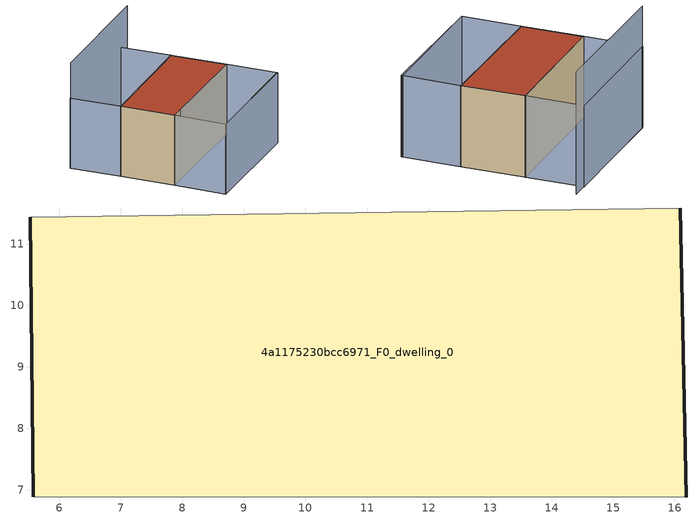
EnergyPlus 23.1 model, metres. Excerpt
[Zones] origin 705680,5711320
4a1175230bcc6971_F0_dwelling_0
 floor ground (EU_floor_Construction): 16.19,6.88 16.09,11.58 5.53,11.43 5.58,6.89 z0
 wall outside (EU_wall_Construction): 16.09,11.58 16.19,6.88 / 5.58,6.89 5.53,11.43 z0:6
 wall adiabatic (EU_wall_Construction): 16.19,6.88 5.58,6.89 / 5.53,11.43 16.09,11.58 z0:6
 roof outside (EU_roof_Construction): 16.09,11.58 16.19,6.88 5.58,6.89 5.53,11.43 z6
shading: 5.57,2.55 16.17,2.65 / 5.57,6.89 16.19,6.88 / 16.19,6.88 16.19,2.55 / 16.19,2.55 5.57,2.55 / 5.57,2.55 5.57,6.89 / 16.04,15.83 16.09,11.56 / 16.09,11.56 5.53,11.43 / 5.53,11.43 5.47,15.69 / 5.47,15.69 16.04,15.83 z0:6; 17.31,15.79 5.57,15.7 z0:9
[Building]
EU S2 Campaign: North Axis=0; Terrain=City; Solar Distribution=FullExterior
[Site:Location]
London: Latitude=51.5; Longitude=-0.5; Time Zone=0; Elevation=25
[SizingPeriod:WeatherFileDays]
AnnualSizingPeriod: Begin Month=1; Begin Day of Month=1; End Month=12; End Day of Month=31; Day of Week for Start Day=Monday; Use Weather File Daylight Saving Period=No; Use Weather File Rain and Snow Indicators=No
[MATERIAL]
EU_InternalMass_Material: Roughness=MediumRough; Thickness=0.1; Conductivity=1; Density=1800; Specific Heat=900; Thermal Absorptance=0.9; Solar Absorptance=0.7; Visible Absorptance=0.7
[MATERIAL:NOMASS] Roughness=MediumRough; Thermal Absorptance=0.9; Solar Absorptance=0.7; Visible Absorptance=0.7
Name | Thermal Resistance
EU_wall_NoMass | 0.727863
EU_roof_NoMass | 0.773354
EU_floor_NoMass | 1.79329
[CONSTRUCTION]
EU_wall_Construction: EU_wall_NoMass
EU_roof_Construction: EU_roof_NoMass
EU_floor_Construction: EU_floor_NoMass
EU_InternalMass_Construction: EU_InternalMass_Material
[ZONE]
4a1175230bcc6971_F0_dwelling_0: Type=1; Multiplier=1; Ceiling Height=autocalculate; Volume=293.44; Floor Area=autocalculate; Part of Total Floor Area=Yes
[INTERNALMASS]
4a1175230bcc6971_F0_dwelling_0_EU_InternalMass: Construction=EU_InternalMass_Construction; Zone or ZoneList=4a1175230bcc6971_F0_dwelling_0; Surface Area=48.9069
[OTHEREQUIPMENT]
EU_Step8_InternalGain_4a1175230bcc6971_F0_dwelling_0_f000: Fuel Type=Electricity; Zone or ZoneList or Space or SpaceList=4a1175230bcc6971_F0_dwelling_0; Schedule=EU_Step8_GainSchedule_4a1175230bcc6971_F0_dwelling_0_f000; Design Level Calculation Method=Watts/Area; Power per Zone Floor Area=1; Fraction Latent=0; Fraction Radiant=0; Fraction Lost=0; Carbon Dioxide Generation Rate=0; EndUse Subcategory=EU_Step8_InternalGains
[ZONEVENTILATION:DESIGNFLOWRATE]
EU_ConstantAir_4a1175230bcc6971_F0_dwelling_0: Zone or ZoneList or Space or SpaceList=4a1175230bcc6971_F0_dwelling_0; Schedule=EU_AlwaysOn; Design Flow Rate Calculation Method=AirChanges/Hour; Air Changes per Hour=0.484901; Ventilation Type=Natural; Fan Pressure Rise=0; Fan Total Efficiency=1; Constant Term Coefficient=1; Temperature Term Coefficient=0; Velocity Term Coefficient=0; Velocity Squared Term Coefficient=0; Minimum Indoor Temperature=-100; Maximum Indoor Temperature=100; Delta Temperature=-100; Minimum Outdoor Temperature=-100; Maximum Outdoor Temperature=100; Maximum Wind Speed=40
[HVACTEMPLATE:THERMOSTAT]
EU_HeatOnly_4a1175230bcc6971_F0_dwelling_0: Constant Heating Setpoint=20; Constant Cooling Setpoint=50
[HVACTEMPLATE:ZONE:IDEALLOADSAIRSYSTEM]
4a1175230bcc6971_F0_dwelling_0: Template Thermostat=EU_HeatOnly_4a1175230bcc6971_F0_dwelling_0; System Availability Schedule=EU_AlwaysOn; Maximum Heating Supply Air Temperature=50; Minimum Cooling Supply Air Temperature=13; Maximum Heating Supply Air Humidity Ratio=0.0156; Minimum Cooling Supply Air Humidity Ratio=0.0077; Heating Limit=NoLimit; Cooling Limit=NoLimit; Heating Availability Schedule=EU_AlwaysOn; Cooling Availability Schedule=EU_CoolingOff; Dehumidification Control Type=ConstantSensibleHeatRatio; Cooling Sensible Heat Ratio=0.7; Dehumidification Setpoint=60; Humidification Control Type=None; Humidification Setpoint=30; Outdoor Air Method=None; Outdoor Air Flow Rate per Person=0.00944; Outdoor Air Flow Rate per Zone Floor Area=0; Outdoor Air Flow Rate per Zone=0; Demand Controlled Ventilation Type=None; Outdoor Air Economizer Type=NoEconomizer; Heat Recovery Type=None; Sensible Heat Recovery Effectiveness=0.7; Latent Heat Recovery Effectiveness=0.65
[SIZING:ZONE]
4a1175230bcc6971_F0_dwelling_0: Zone Cooling Design Supply Air Temperature Input Method=SupplyAirTemperature; Zone Cooling Design Supply Air Temperature=13; Zone Heating Design Supply Air Temperature Input Method=SupplyAirTemperature; Zone Heating Design Supply Air Temperature=50; Zone Cooling Design Supply Air Humidity Ratio=0.008; Zone Heating Design Supply Air Humidity Ratio=0.008; Cooling Design Air Flow Method=DesignDay; Cooling Design Air Flow Rate=0; Cooling Minimum Air Flow per Zone Floor Area=0.000762; Cooling Minimum Air Flow=0; Cooling Minimum Air Flow Fraction=0.2; Heating Design Air Flow Method=DesignDay; Heating Design Air Flow Rate=0; Heating Maximum Air Flow per Zone Floor Area=0.002032; Heating Maximum Air Flow=0.141576; Heating Maximum Air Flow Fraction=0.3; Account for Dedicated Outdoor Air System=No; Dedicated Outdoor Air System Control Strategy=NeutralSupplyAir; Dedicated Outdoor Air Low Setpoint Temperature for Design=autosize; Dedicated Outdoor Air High Setpoint Temperature for Design=autosize; Zone Load Sizing Method=Sensible Load Only No Latent Load; Zone Latent Cooling Design Supply Air Humidity Ratio Input Method=HumidityRatioDifference; Zone Cooling Design Supply Air Humidity Ratio Difference=0.005; Zone Latent Heating Design Supply Air Humidity Ratio Input Method=HumidityRatioDifference; Zone Humidification Design Supply Air Humidity Ratio Difference=0.005
[SCHEDULE:CONSTANT]
Name | Hourly Value
EU_AlwaysOn | 1
EU_CoolingOff | 0
[SCHEDULE:FILE]
EU_Step8_GainSchedule_4a1175230bcc6971_F0_dwelling_0_f000: File=../../schedules/4a1175230bcc6971/4a1175230bcc6971_F0_dwelling_0_f000_gain.csv; Column Number=1; Rows to Skip at Top=0; Number of Hours of Data=8760; Column Separator=Comma; Interpolate to Timestep=No; Minutes per Item=60; Adjust Schedule for Daylight Savings=Yes
